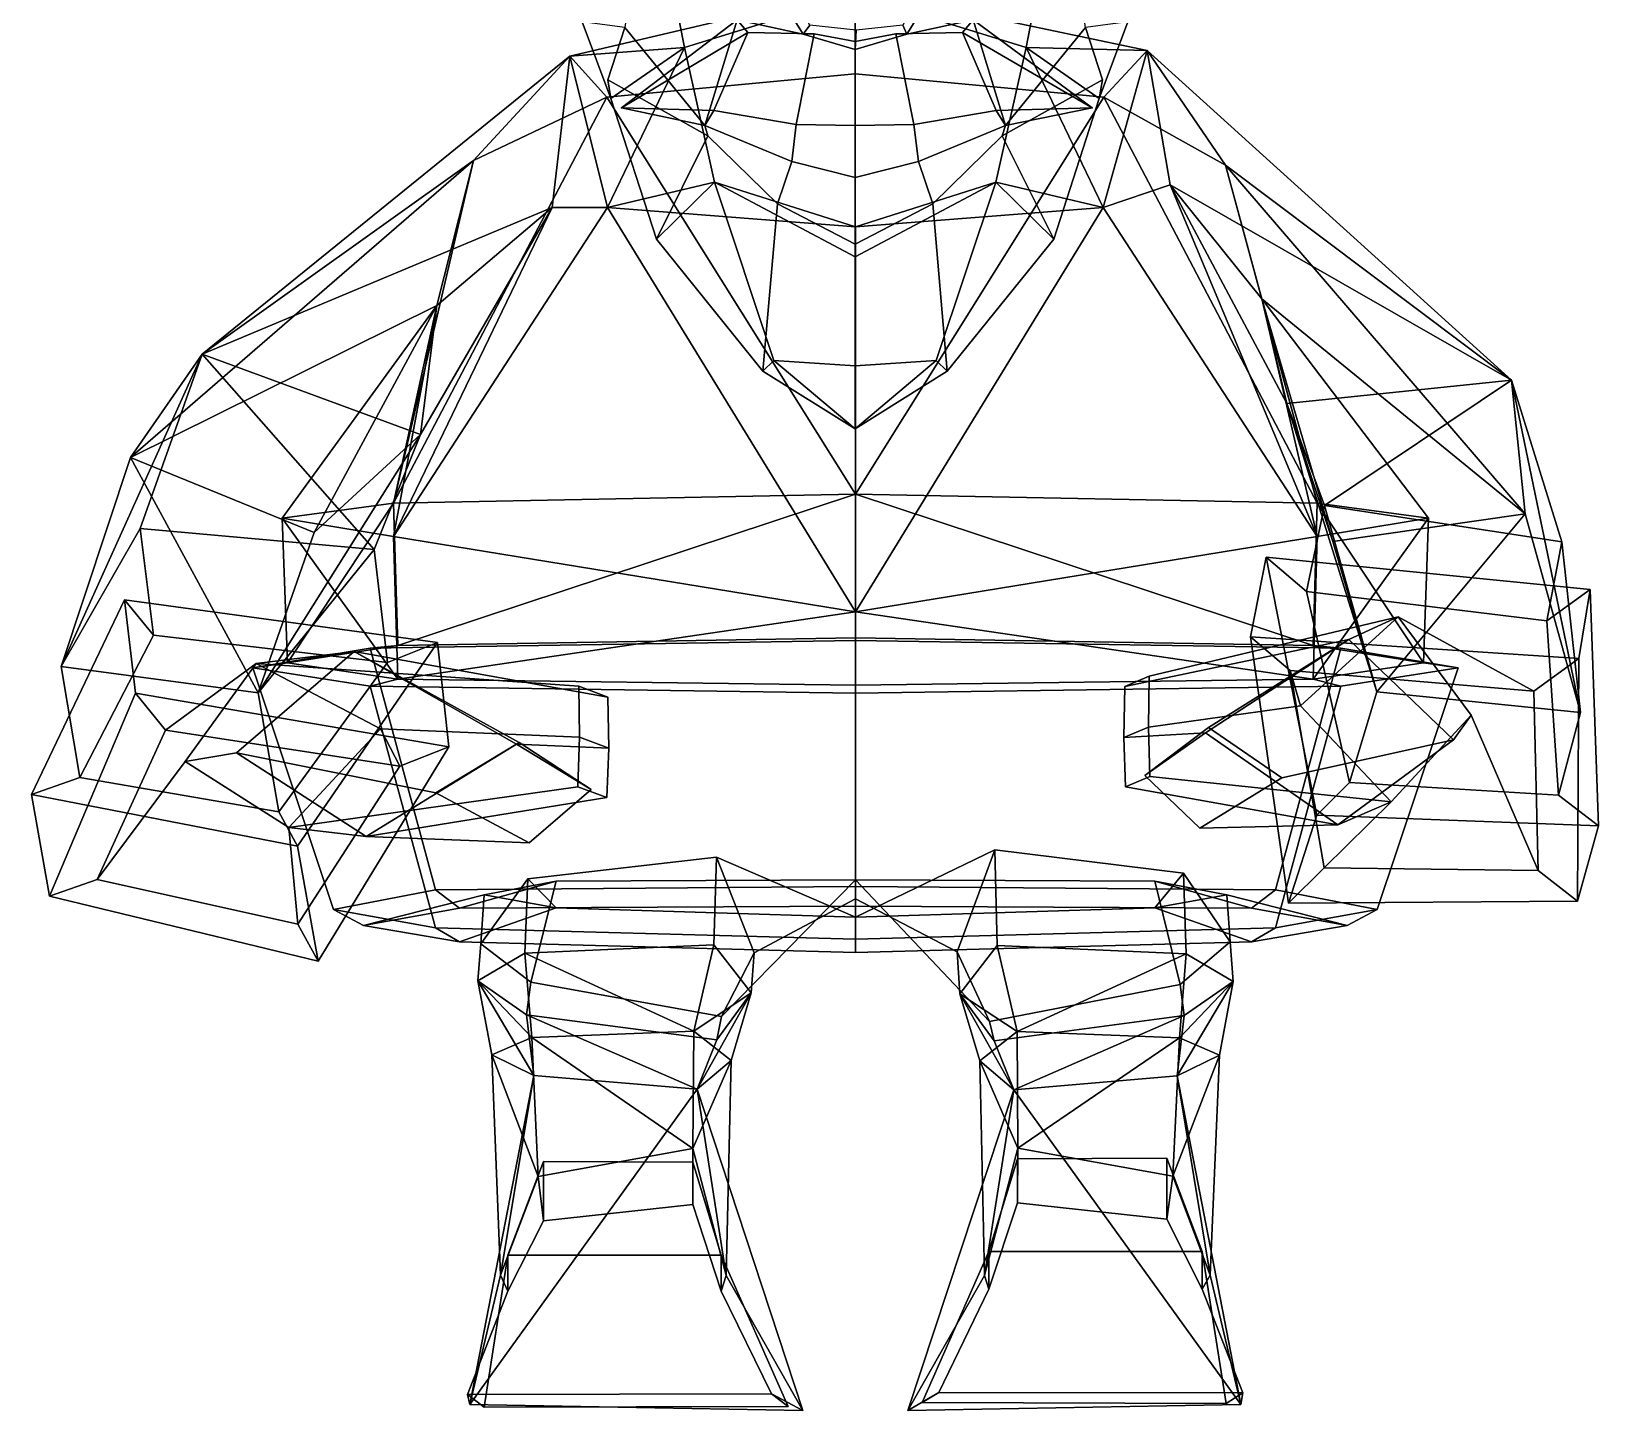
# Model space of a CAD drawing. Extents: x -183 to 163, y -155 to 305.
# Drawn here: x -183.3 to 163.1, y -154.6 to 150.2 of the extents above; entities that cross this region are included whole.
import ezdxf

# ---------------------------------------------------------------- set-up
doc = ezdxf.new("R2010")
doc.units = 0

msp = doc.modelspace()

# ---------------------------------------------------------------- linework, layer by layer
for p in [(-52.850117, 133.264008, 152.61673), (51.156452, 133.264008, 152.61673)]:
    msp.add_point(p)
for points in [[(-12.717014, 149.502594, 162.337692), (-24.209009, 167.967651, 164.478333), (-27.344149, 152.710602, 156.732162)], [(-11.267046, 151.493225, 175.478516), (-20.691374, 168.656342, 182.096802), (-24.209009, 167.967651, 164.478333), (-12.717014, 149.502594, 162.337692)], [(9.282703, 151.493225, 175.478516), (10.215907, 149.502594, 162.337692), (21.707903, 167.967651, 164.478333), (18.707029, 168.656342, 182.096802)], [(10.215907, 149.502594, 162.337692), (24.843042, 152.710602, 156.732162), (21.707903, 167.967651, 164.478333)], [(-55.22044, 135.32016, 106.202515), (-61.548981, 152.263977, 103.80677), (-42.44381, 164.210968, 72.959068), (-38.964668, 146.616913, 57.895573)], [(-38.964668, 146.616913, 57.895573), (-42.44381, 164.210968, 72.959068), (-1.250554, 163.674866, 62.234371), (-1.228616, 158.276245, 30.067825)], [(36.519398, 146.616913, 57.895576), (-1.228616, 158.276245, 30.067825), (-1.250554, 163.674866, 62.234371), (39.942699, 164.210968, 72.959068)], [(52.71933, 135.32019, 106.202515), (36.519398, 146.616913, 57.895576), (39.942699, 164.210968, 72.959068), (59.047878, 152.263977, 103.80677)], [(-1.204486, 159.514893, 14.784546), (-1.207897, 140.783752, -38.229687), (-56.103218, 135.579926, -26.806486), (-64.316963, 144.69281, 10.227881)], [(-1.204486, 159.514893, 14.784546), (-64.316963, 144.69281, 10.227881), (-38.964668, 146.616913, 57.895573), (-1.228616, 158.276245, 30.067825)], [(-52.166565, 150.993469, 135.967606), (-34.45216, 129.360718, 160.683731), (-27.344149, 152.710602, 156.732162), (-50.560822, 161.884735, 136.903107)], [(-1.228616, 158.276245, 30.067825), (36.519398, 146.616913, 57.895576), (63.277851, 145.9422, 9.961871), (-1.204486, 159.514893, 14.784546)], [(-1.204486, 159.514893, 14.784546), (63.277851, 145.9422, 9.961871), (53.713791, 135.579956, -26.806488), (-1.207897, 140.783752, -38.229687)], [(49.665459, 150.993469, 135.967606), (48.059715, 161.884735, 136.903107), (24.843042, 152.710602, 156.732162), (31.95105, 129.360718, 160.683731)], [(-24.977959, 149.871338, 170.514862), (-27.344149, 152.710602, 156.732162), (-52.850117, 133.264008, 152.61673)], [(-52.850117, 133.264008, 152.61673), (-27.344149, 152.710602, 156.732162), (-34.45216, 129.360718, 160.683731)], [(-24.977959, 149.871338, 170.514862), (-10.280588, 149.598511, 170.60466), (-12.717014, 149.502594, 162.337692), (-27.344149, 152.710602, 156.732162)], [(22.476852, 149.871338, 170.514862), (24.843042, 152.710602, 156.732162), (10.215907, 149.502594, 162.337692), (7.779481, 149.598511, 170.60466)], [(22.476852, 149.871338, 170.514862), (51.156452, 133.264008, 152.61673), (24.843042, 152.710602, 156.732162)], [(51.156452, 133.264008, 152.61673), (31.95105, 129.360718, 160.683731), (24.843042, 152.710602, 156.732162)], [(-55.22044, 135.32016, 106.202515), (-55.88979, 139.471039, 137.974686), (-52.166565, 150.993469, 135.967606), (-61.548981, 152.263977, 103.80677)], [(-52.166565, 150.993469, 135.967606), (-55.88979, 139.471039, 137.974686), (-33.768986, 127.073578, 151.391251), (-34.45216, 129.360718, 160.683731)], [(-32.455162, 132.66745, 171.159912), (-24.977959, 149.871338, 170.514862), (-52.850117, 133.264008, 152.61673)], [(-10.280588, 149.598511, 170.60466), (-24.977959, 149.871338, 170.514862), (-32.455162, 132.66745, 171.159912), (-14.241541, 129.604675, 179.559189)], [(-14.241541, 129.604675, 179.559189), (-1.250554, 129.332642, 180.218628), (-1.250554, 147.911865, 173.194901), (-10.280588, 149.598511, 170.60466)], [(-0.992172, 150.441742, 180.628235), (-11.267046, 151.493225, 175.478516), (-12.717014, 149.502594, 162.337692), (-1.250554, 146.126801, 167.94249)], [(-1.250554, 147.911865, 173.194901), (-1.250554, 146.126801, 167.94249), (-12.717014, 149.502594, 162.337692), (-10.280588, 149.598511, 170.60466)], [(-0.992172, 150.441742, 180.628235), (-1.250554, 146.126801, 167.94249), (10.215907, 149.502594, 162.337692), (9.282703, 151.493225, 175.478516)], [(11.740433, 129.604675, 179.559189), (7.779481, 149.598511, 170.60466), (-1.250554, 147.911865, 173.194901), (-1.250554, 129.332642, 180.218628)], [(-1.250554, 147.911865, 173.194901), (7.779481, 149.598511, 170.60466), (10.215907, 149.502594, 162.337692), (-1.250554, 146.126801, 167.94249)], [(7.779481, 149.598511, 170.60466), (11.740433, 129.604675, 179.559189), (29.954054, 132.66745, 171.159912), (22.476852, 149.871338, 170.514862)], [(29.954054, 132.66745, 171.159912), (51.156452, 133.264008, 152.61673), (22.476852, 149.871338, 170.514862)], [(49.665459, 150.993469, 135.967606), (31.95105, 129.360718, 160.683731), (31.267879, 127.073578, 151.391251), (53.388687, 139.471039, 137.974686)], [(52.71933, 135.32019, 106.202515), (59.047878, 152.263977, 103.80677), (49.665459, 150.993469, 135.967606), (53.388687, 139.471039, 137.974686)], [(-64.316963, 144.69281, 10.227881), (-55.965126, 111.243011, 68.033936), (-38.964668, 146.616913, 57.895573)], [(-55.965126, 111.243011, 68.033936), (-32.305893, 116.861694, 92.968315), (-38.964668, 146.616913, 57.895573)], [(-45.142368, 104.197769, 119.093987), (-55.22044, 135.32016, 106.202515), (-38.964668, 146.616913, 57.895573), (-32.305893, 116.861694, 92.968315)], [(42.641266, 104.197769, 119.093987), (29.881565, 116.861694, 92.968315), (36.519398, 146.616913, 57.895576), (52.71933, 135.32019, 106.202515)], [(53.584675, 111.243011, 68.033928), (36.519398, 146.616913, 57.895576), (29.881565, 116.861694, 92.968315)], [(63.277851, 145.9422, 9.961871), (36.519398, 146.616913, 57.895576), (53.584675, 111.243011, 68.033928)], [(68.362885, 116.27298, 49.763706), (63.277851, 145.9422, 9.961871), (53.584675, 111.243011, 68.033928)], [(80.604759, 120.600891, -26.186817), (53.713791, 135.579956, -26.806488), (63.277851, 145.9422, 9.961871)], [(68.362885, 116.27298, 49.763706), (143.823059, 73.094727, 37.313629), (63.277851, 145.9422, 9.961871)], [(80.604759, 120.600891, -26.186817), (63.277851, 145.9422, 9.961871), (143.823059, 73.094727, 37.313629)], [(-68.211647, 111.200012, 46.510944), (-64.316963, 144.69281, 10.227881), (-145.517639, 78.808228, 48.158058)], [(-85.589996, 121.640991, -25.423996), (-145.517639, 78.808228, 48.158058), (-64.316963, 144.69281, 10.227881)], [(-85.589996, 121.640991, -25.423996), (-64.316963, 144.69281, 10.227881), (-56.103218, 135.579926, -26.806486)], [(-68.211647, 111.200012, 46.510944), (-55.965126, 111.243011, 68.033936), (-64.316963, 144.69281, 10.227881)], [(-1.173771, 47.862473, -97.895477), (-56.103218, 135.579926, -26.806486), (-1.207897, 140.783752, -38.229687)], [(-33.768986, 127.073578, 151.391251), (-55.88979, 139.471039, 137.974686), (-55.22044, 135.32016, 106.202515), (-45.142368, 104.197769, 119.093987)], [(-1.173771, 47.862473, -97.895477), (-1.207897, 140.783752, -38.229687), (53.713791, 135.579956, -26.806488)], [(31.267879, 127.073578, 151.391251), (42.641266, 104.197769, 119.093987), (52.71933, 135.32019, 106.202515), (53.388687, 139.471039, 137.974686)], [(-103.231987, 45.882111, -63.574104), (-56.103218, 135.579926, -26.806486), (-1.173771, 47.862473, -97.895477)], [(-103.231987, 45.882111, -63.574104), (-85.589996, 121.640991, -25.423996), (-56.103218, 135.579926, -26.806486)], [(100.884438, 45.882111, -63.574104), (-1.173771, 47.862473, -97.895477), (53.713791, 135.579956, -26.806488)], [(100.884438, 45.882111, -63.574104), (53.713791, 135.579956, -26.806488), (80.604759, 120.600891, -26.186817)], [(-34.45216, 129.360718, 160.683731), (-32.455162, 132.66745, 171.159912), (-52.850117, 133.264008, 152.61673)], [(-14.241541, 129.604675, 179.559189), (-32.455162, 132.66745, 171.159912), (-34.45216, 129.360718, 160.683731), (-15.243168, 121.362946, 168.757919)], [(11.740433, 129.604675, 179.559189), (12.74206, 121.362976, 168.757919), (31.95105, 129.360718, 160.683731), (29.954054, 132.66745, 171.159912)], [(31.95105, 129.360718, 160.683731), (51.156452, 133.264008, 152.61673), (29.954054, 132.66745, 171.159912)], [(-18.425463, 112.050476, 169.862991), (-15.243168, 121.362946, 168.757919), (-34.45216, 129.360718, 160.683731), (-33.768986, 127.073578, 151.391251)], [(-1.250554, 129.332642, 180.218628), (-14.241541, 129.604675, 179.559189), (-15.243168, 121.362946, 168.757919), (-1.250554, 117.854309, 173.898651)], [(-1.250554, 129.332642, 180.218628), (-1.250554, 117.854309, 173.898651), (12.74206, 121.362976, 168.757919), (11.740433, 129.604675, 179.559189)], [(15.924353, 112.050476, 169.862991), (31.267879, 127.073578, 151.391251), (31.95105, 129.360718, 160.683731), (12.74206, 121.362976, 168.757919)], [(-21.610588, 75.097336, 148.032349), (-18.425463, 112.050476, 169.862991), (-33.768986, 127.073578, 151.391251), (-45.142368, 104.197769, 119.093987)], [(19.10948, 75.097336, 148.032349), (42.641266, 104.197769, 119.093987), (31.267879, 127.073578, 151.391251), (15.924353, 112.050476, 169.862991)], [(-85.589996, 121.640991, -25.423996), (-161.369675, 55.962051, 15.999896), (-145.517639, 78.808228, 48.158058)], [(-93.655663, 89.554596, 4.484976), (-161.369675, 55.962051, 15.999896), (-85.589996, 121.640991, -25.423996)], [(-103.231987, 45.882111, -63.574104), (-93.655663, 89.554596, 4.484976), (-85.589996, 121.640991, -25.423996)], [(-1.250553, 103.099945, 175.346054), (-1.250554, 117.854309, 173.898651), (-15.243168, 121.362946, 168.757919), (-18.425463, 112.050476, 169.862991)], [(-1.250553, 103.099945, 175.346054), (15.924353, 112.050476, 169.862991), (12.74206, 121.362976, 168.757919), (-1.250554, 117.854309, 173.898651)], [(100.884438, 45.882111, -63.574104), (80.604759, 120.600891, -26.186817), (88.60186, 91.038391, 6.713542)], [(80.604759, 120.600891, -26.186817), (143.823059, 73.094727, 37.313629), (146.855301, 43.521255, 6.459997)], [(88.60186, 91.038391, 6.713542), (80.604759, 120.600891, -26.186817), (146.855301, 43.521255, 6.459997)], [(-1.173774, 106.944061, 77.821152), (-32.305893, 116.861694, 92.968315), (-55.965126, 111.243011, 68.033936)], [(-21.610588, 75.097336, 148.032349), (-45.142368, 104.197769, 119.093987), (-32.305893, 116.861694, 92.968315), (-19.191643, 77.406219, 132.2789)], [(-19.191643, 77.406219, 132.2789), (-32.305893, 116.861694, 92.968315), (-1.250553, 100.345123, 108.548805), (-1.250553, 76.218155, 127.83873)], [(-1.250553, 100.345123, 108.548805), (-32.305893, 116.861694, 92.968315), (-1.173774, 106.944061, 77.821152)], [(16.690535, 77.406219, 132.2789), (-1.250553, 76.218155, 127.83873), (-1.250553, 100.345123, 108.548805), (29.881565, 116.861694, 92.968315)], [(-1.250553, 100.345123, 108.548805), (-1.173774, 106.944061, 77.821152), (29.881565, 116.861694, 92.968315)], [(-1.173774, 106.944061, 77.821152), (53.584675, 111.243011, 68.033928), (29.881565, 116.861694, 92.968315)], [(19.10948, 75.097336, 148.032349), (16.690535, 77.406219, 132.2789), (29.881565, 116.861694, 92.968315), (42.641266, 104.197769, 119.093987)], [(100.884438, 38.494904, 90.702202), (68.362885, 116.27298, 49.763706), (53.584675, 111.243011, 68.033928)], [(100.884438, 38.494904, 90.702202), (88.60186, 91.038391, 6.713542), (68.362885, 116.27298, 49.763706)], [(88.60186, 91.038391, 6.713542), (94.168579, 67.90155, 51.41309), (68.362885, 116.27298, 49.763706)], [(68.362885, 116.27298, 49.763706), (94.168579, 67.90155, 51.41309), (143.823059, 73.094727, 37.313629)], [(-68.211647, 111.200012, 46.510944), (-145.517639, 78.808228, 48.158058), (-97.29985, 61.058426, 49.262955)], [(-1.173773, 21.87352, 119.076027), (-55.965126, 111.243011, 68.033936), (-103.231987, 38.494904, 90.702202)], [(-103.231987, 38.494904, 90.702202), (-55.965126, 111.243011, 68.033936), (-68.211647, 111.200012, 46.510944)], [(-103.231987, 38.494904, 90.702202), (-68.211647, 111.200012, 46.510944), (-93.655663, 89.554596, 4.484976)], [(-93.655663, 89.554596, 4.484976), (-68.211647, 111.200012, 46.510944), (-97.29985, 61.058426, 49.262955)], [(-1.173773, 21.87352, 119.076027), (-1.173774, 106.944061, 77.821152), (-55.965126, 111.243011, 68.033936)], [(-1.250553, 62.315063, 149.982468), (-1.250553, 103.099945, 175.346054), (-18.425463, 112.050476, 169.862991), (-21.610588, 75.097336, 148.032349)], [(-1.250553, 62.315063, 149.982468), (19.10948, 75.097336, 148.032349), (15.924353, 112.050476, 169.862991), (-1.250553, 103.099945, 175.346054)], [(-1.173773, 21.87352, 119.076027), (53.584675, 111.243011, 68.033928), (-1.173774, 106.944061, 77.821152)], [(-1.173773, 21.87352, 119.076027), (100.884438, 38.494904, 90.702202), (53.584675, 111.243011, 68.033928)], [(100.884438, 38.494904, 90.702202), (125.486366, 42.601044, 4.948669), (88.60186, 91.038391, 6.713542)], [(125.486366, 42.601044, 4.948669), (100.884438, 45.882111, -63.574104), (88.60186, 91.038391, 6.713542)], [(104.355438, 37.410461, 16.856329), (94.168579, 67.90155, 51.41309), (88.60186, 91.038391, 6.713542)], [(104.355438, 37.410461, 16.856329), (88.60186, 91.038391, 6.713542), (146.855301, 43.521255, 6.459997)], [(-120.818855, 39.436096, 15.157098), (-161.369675, 55.962051, 15.999896), (-93.655663, 89.554596, 4.484976)], [(-103.231987, 38.494904, 90.702202), (-93.655663, 89.554596, 4.484976), (-127.833923, 42.601044, 4.948671)], [(-127.833923, 42.601044, 4.948671), (-93.655663, 89.554596, 4.484976), (-103.231987, 45.882111, -63.574104)], [(-120.818855, 39.436096, 15.157098), (-93.655663, 89.554596, 4.484976), (-97.29985, 61.058426, 49.262955)], [(-176.710495, 9.827927, 55.470009), (-159.217133, 40.276611, 81.825661), (-145.517639, 78.808228, 48.158058)], [(-176.710495, 9.827927, 55.470009), (-145.517639, 78.808228, 48.158058), (-161.369675, 55.962051, 15.999896)], [(-107.52018, 35.689087, 70.43782), (-145.517639, 78.808228, 48.158058), (-159.217133, 40.276611, 81.825661)], [(-107.52018, 35.689087, 70.43782), (-97.29985, 61.058426, 49.262955), (-145.517639, 78.808228, 48.158058)], [(-1.250553, 62.315063, 149.982468), (-21.610588, 75.097336, 148.032349), (-19.191643, 77.406219, 132.2789)], [(-1.250553, 62.315063, 149.982468), (-19.191643, 77.406219, 132.2789), (-1.250553, 76.218155, 127.83873)], [(-1.250553, 62.315063, 149.982468), (-1.250553, 76.218155, 127.83873), (16.690535, 77.406219, 132.2789)], [(-1.250553, 62.315063, 149.982468), (16.690535, 77.406219, 132.2789), (19.10948, 75.097336, 148.032349)], [(102.451637, 45.384674, 72.177979), (143.823059, 73.094727, 37.313629), (94.168579, 67.90155, 51.41309)], [(102.451637, 45.384674, 72.177979), (154.904816, 37.319366, 74.808144), (143.823059, 73.094727, 37.313629)], [(159.073425, -0.379395, 52.690594), (146.855301, 43.521255, 6.459997), (143.823059, 73.094727, 37.313629)], [(159.073425, -0.379395, 52.690594), (143.823059, 73.094727, 37.313629), (154.904816, 37.319366, 74.808144)], [(114.013451, 4.23558, 49.037258), (94.168579, 67.90155, 51.41309), (104.355438, 37.410461, 16.856329)], [(114.013451, 4.23558, 49.037258), (102.451637, 45.384674, 72.177979), (94.168579, 67.90155, 51.41309)], [(-133.135788, 3.963318, 43.985363), (-120.818855, 39.436096, 15.157098), (-97.29985, 61.058426, 49.262955)], [(-133.135788, 3.963318, 43.985363), (-97.29985, 61.058426, 49.262955), (-107.52018, 35.689087, 70.43782)], [(-133.135788, 3.963318, 43.985363), (-176.710495, 9.827927, 55.470009), (-161.369675, 55.962051, 15.999896)], [(-133.135788, 3.963318, 43.985363), (-161.369675, 55.962051, 15.999896), (-120.818855, 39.436096, 15.157098)], [(-126.71138, 10.639236, 0.507364), (-127.833923, 42.601044, 4.948671), (-103.231987, 45.882111, -63.574104)], [(-126.71138, 10.639236, 0.507364), (-103.231987, 45.882111, -63.574104), (-102.321541, 14.441208, -78.894073)], [(-102.321541, 14.441208, -78.894073), (-103.231987, 45.882111, -63.574104), (-1.173771, 47.862473, -97.895477)], [(-102.321541, 14.441208, -78.894073), (-1.173771, 47.862473, -97.895477), (-1.188086, 16.154266, -109.035614)], [(99.973991, 14.441208, -78.894073), (-1.188086, 16.154266, -109.035614), (-1.173771, 47.862473, -97.895477)], [(99.973991, 14.441208, -78.894073), (-1.173771, 47.862473, -97.895477), (100.884438, 45.882111, -63.574104)], [(102.451637, 45.384674, 72.177979), (114.013451, 4.23558, 49.037258), (108.021019, -15.815414, 78.575981), (98.522278, 26.376068, 102.639275)], [(154.904816, 37.319366, 74.808144), (102.451637, 45.384674, 72.177979), (98.522278, 26.376068, 102.639275), (151.640396, 19.913193, 106.329803)], [(124.363838, 10.639236, 0.507362), (99.973991, 14.441208, -78.894073), (100.884438, 45.882111, -63.574104)], [(124.363838, 10.639236, 0.507362), (100.884438, 45.882111, -63.574104), (125.486366, 42.601044, 4.948669)], [(-102.321548, 7.037354, 75.729767), (-127.833923, 42.601044, 4.948671), (-126.71138, 10.639236, 0.507364)], [(-102.321548, 7.037354, 75.729767), (-103.231987, 38.494904, 90.702202), (-127.833923, 42.601044, 4.948671)], [(99.973991, 7.037354, 75.729759), (125.486366, 42.601044, 4.948669), (100.884438, 38.494904, 90.702202)], [(99.973991, 7.037354, 75.729759), (124.363838, 10.639236, 0.507362), (125.486366, 42.601044, 4.948669)], [(114.013451, 4.23558, 49.037258), (104.355438, 37.410461, 16.856329), (146.855301, 43.521255, 6.459997)], [(114.013451, 4.23558, 49.037258), (146.855301, 43.521255, 6.459997), (159.073425, -0.379395, 52.690594)], [(-172.558121, -14.721344, 81.634506), (-156.296555, 16.757324, 109.1306), (-159.217133, 40.276611, 81.825661), (-176.710495, 9.827927, 55.470009)], [(-159.217133, 40.276611, 81.825661), (-156.296555, 16.757324, 109.1306), (-104.559952, 10.694229, 96.344421), (-107.52018, 35.689087, 70.43782)], [(-102.321548, 7.037354, 75.729767), (-1.173773, 21.87352, 119.076027), (-103.231987, 38.494904, 90.702202)], [(99.973991, 7.037354, 75.729759), (100.884438, 38.494904, 90.702202), (-1.173773, 21.87352, 119.076027)], [(-107.52018, 35.689087, 70.43782), (-104.559952, 10.694229, 96.344421), (-128.633301, -22.342484, 68.443901), (-133.135788, 3.963318, 43.985363)], [(154.168472, -18.599472, 83.487656), (159.073425, -0.379395, 52.690594), (154.904816, 37.319366, 74.808144), (151.640396, 19.913193, 106.329803)], [(100.77166, -23.034607, 73.191475), (94.535423, -42.487572, 100.583931), (86.143326, 16.370377, 133.790283), (89.61821, 33.954788, 105.933952)], [(89.61821, 33.954788, 105.933952), (86.143326, 16.370377, 133.790283), (158.668213, 11.595276, 140.33667), (161.19751, 26.793884, 111.839844)], [(100.77166, -23.034607, 73.191475), (89.61821, 33.954788, 105.933952), (98.522278, 26.376068, 102.639275), (108.021019, -15.815414, 78.575981)], [(89.61821, 33.954788, 105.933952), (161.19751, 26.793884, 111.839844), (151.640396, 19.913193, 106.329803), (98.522278, 26.376068, 102.639275)], [(-179.316727, -40.950325, 103.55764), (-160.31366, 3.886932, 142.195099), (-162.69989, 24.536316, 117.348114), (-183.299011, -18.469833, 79.562141)], [(-183.299011, -18.469833, 79.562141), (-162.69989, 24.536316, 117.348114), (-156.296555, 16.757324, 109.1306), (-172.558121, -14.721344, 81.634506)], [(-93.541412, 15.078735, 98.979233), (-162.69989, 24.536316, 117.348114), (-160.31366, 3.886932, 142.195099), (-91.002068, -7.941086, 122.66259)], [(-93.541412, 15.078735, 98.979233), (-104.559952, 10.694229, 96.344421), (-156.296555, 16.757324, 109.1306), (-162.69989, 24.536316, 117.348114)], [(163.071182, -25.412941, 80.653816), (154.168472, -18.599472, 83.487656), (151.640396, 19.913193, 106.329803), (161.19751, 26.793884, 111.839844)], [(158.415482, -42.042969, 108.91655), (163.071182, -25.412941, 80.653816), (161.19751, 26.793884, 111.839844), (158.668213, 11.595276, 140.33667)], [(-102.321548, 7.037354, 75.729767), (-1.173772, 5.647049, 105.889648), (-1.173773, 21.87352, 119.076027)], [(99.973991, 7.037354, 75.729759), (-1.173773, 21.87352, 119.076027), (-1.173772, 5.647049, 105.889648)], [(58.325935, 5.385468, 123.758987), (107.858719, 15.747711, 137.134933), (118.732574, 20.806503, 110.400742), (63.703346, 7.640045, 113.983147)], [(63.59602, -3.626907, 112.505554), (63.703346, 7.640045, 113.983147), (118.732574, 20.806503, 110.400742), (97.204834, 1.14299, 95.933052)], [(97.204834, 1.14299, 95.933052), (118.732574, 20.806503, 110.400742), (148.718735, 4.334579, 134.541672), (94.91925, 8.946289, 130.57045)], [(130.96579, -6.397552, 146.872971), (134.879791, -0.944901, 116.324867), (118.732574, 20.806503, 110.400742), (107.858719, 15.747711, 137.134933)], [(134.879791, -0.944901, 116.324867), (149.670883, -35.306244, 111.726707), (148.718735, 4.334579, 134.541672), (118.732574, 20.806503, 110.400742)], [(-108.422394, 13.839096, -90.753288), (-134.337448, 9.477814, 0.328507), (-126.71138, 10.639236, 0.507364), (-102.321541, 14.441208, -78.894073)], [(-124.498558, -29.906052, 60.739407), (-128.633301, -22.342484, 68.443901), (-104.559952, 10.694229, 96.344421), (-93.541412, 15.078735, 98.979233)], [(-124.498558, -29.906052, 60.739407), (-93.541412, 15.078735, 98.979233), (-91.002068, -7.941086, 122.66259), (-119.912476, -55.28157, 83.160515)], [(-108.422394, 13.839096, -90.753288), (-102.321541, 14.441208, -78.894073), (-1.188086, 16.154266, -109.035614), (-1.173989, 15.519669, -124.818016)], [(-93.969841, -39.547318, -98.974792), (-108.422394, 13.839096, -90.753288), (-1.173989, 15.519669, -124.818016), (-1.173769, -38.825623, -133.186264)], [(106.074837, 13.839096, -90.753296), (-1.173989, 15.519669, -124.818016), (-1.188086, 16.154266, -109.035614), (99.973991, 14.441208, -78.894073)], [(91.622307, -39.547318, -98.974792), (-1.173769, -38.825623, -133.186264), (-1.173989, 15.519669, -124.818016), (106.074837, 13.839096, -90.753296)], [(58.114849, -5.879395, 122.2435), (76.209892, -4.872116, 131.974457), (107.858719, 15.747711, 137.134933), (58.325935, 5.385468, 123.758987)], [(62.770611, -14.249969, 177.273758), (76.861725, -3.697876, 186.015137), (107.858719, 15.747711, 137.134933), (76.209892, -4.872116, 131.974457)], [(93.040489, -14.7957, 182.603714), (130.96579, -6.397552, 146.872971), (107.858719, 15.747711, 137.134933), (76.861725, -3.697876, 186.015137)], [(94.535423, -42.487572, 100.583931), (102.377342, -34.699554, 106.395744), (94.91925, 8.946289, 130.57045), (86.143326, 16.370377, 133.790283)], [(86.143326, 16.370377, 133.790283), (94.91925, 8.946289, 130.57045), (148.718735, 4.334579, 134.541672), (158.668213, 11.595276, 140.33667)], [(106.074837, 13.839096, -90.753296), (99.973991, 14.441208, -78.894073), (124.363838, 10.639236, 0.507362), (131.989883, 9.477829, 0.328505)], [(-149.306625, -11.172638, 115.648994), (-133.615158, 10.483047, 116.494423), (-153.682663, -4.292511, 133.568497), (-168.750626, -37.231606, 105.625748)], [(-106.117096, -3.939972, 102.788101), (-101.845573, -12.224609, 120.09919), (-153.682663, -4.292511, 133.568497), (-133.615158, 10.483047, 116.494423)], [(-137.995148, -9.267548, 158.5867), (-111.992165, 13.104233, 146.636307), (-133.615158, 10.483047, 116.494423), (-149.306625, -11.172638, 115.648994)], [(-93.926048, -18.082001, 198.383453), (-75.455765, -6.975113, 201.706284), (-111.992165, 13.104233, 146.636307), (-137.995148, -9.267548, 158.5867)], [(-116.504662, -43.908585, -7.892992), (-134.337448, 9.477814, 0.328507), (-108.422394, 13.839096, -90.753288), (-93.969841, -39.547318, -98.974792)], [(-134.337448, 9.477814, 0.328507), (-108.422394, 5.472733, 83.971642), (-102.321548, 7.037354, 75.729767), (-126.71138, 10.639236, 0.507364)], [(-55.920059, 3.039703, 130.352829), (-62.287651, 5.420761, 119.341621), (-133.615158, 10.483047, 116.494423), (-111.992165, 13.104233, 146.636307)], [(-62.173508, -5.841385, 117.81707), (-106.117096, -3.939972, 102.788101), (-133.615158, 10.483047, 116.494423), (-62.287651, 5.420761, 119.341621)], [(-59.607052, -17.384308, 191.56929), (-76.046005, -7.392838, 140.276993), (-111.992165, 13.104233, 146.636307), (-75.455765, -6.975113, 201.706284)], [(-55.688766, -8.219559, 128.782593), (-55.920059, 3.039703, 130.352829), (-111.992165, 13.104233, 146.636307), (-76.046005, -7.392838, 140.276993)], [(114.15712, -43.908585, -7.892994), (91.622307, -39.547318, -98.974792), (106.074837, 13.839096, -90.753296), (131.989883, 9.477829, 0.328505)], [(131.989883, 9.477829, 0.328505), (124.363838, 10.639236, 0.507362), (99.973991, 7.037354, 75.729759), (106.074837, 5.472733, 83.971634)], [(158.415482, -42.042969, 108.91655), (158.668213, 11.595276, 140.33667), (148.718735, 4.334579, 134.541672), (149.670883, -35.306244, 111.726707)], [(-133.135788, 3.963318, 43.985363), (-128.633301, -22.342484, 68.443901), (-172.558121, -14.721344, 81.634506), (-176.710495, 9.827927, 55.470009)], [(-108.422394, 5.472733, 83.971642), (-134.337448, 9.477814, 0.328507), (-116.504662, -43.908585, -7.892992), (-93.969849, -47.913666, 75.750137)], [(-1.173772, 3.884537, 118.04966), (-1.173772, 5.647049, 105.889648), (-102.321548, 7.037354, 75.729767), (-108.422394, 5.472733, 83.971642)], [(-1.173772, 3.884537, 118.04966), (106.074837, 5.472733, 83.971634), (99.973991, 7.037354, 75.729759), (-1.173772, 5.647049, 105.889648)], [(58.114849, -5.879395, 122.2435), (58.325935, 5.385468, 123.758987), (63.703346, 7.640045, 113.983147), (63.59602, -3.626907, 112.505554)], [(106.074837, 5.472733, 83.971634), (91.622299, -47.913666, 75.750137), (114.15712, -43.908585, -7.892994), (131.989883, 9.477829, 0.328505)], [(117.252411, -20.131287, 104.195862), (97.204834, 1.14299, 95.933052), (94.91925, 8.946289, 130.57045), (102.377342, -34.699554, 106.395744)], [(-179.316727, -40.950325, 103.55764), (-168.750626, -37.231606, 105.625748), (-153.682663, -4.292511, 133.568497), (-160.31366, 3.886932, 142.195099)], [(-91.002068, -7.941086, 122.66259), (-160.31366, 3.886932, 142.195099), (-153.682663, -4.292511, 133.568497), (-101.845573, -12.224609, 120.09919)], [(-1.173771, -50.454857, 109.681396), (-1.173772, 3.884537, 118.04966), (-108.422394, 5.472733, 83.971642), (-93.969849, -47.913666, 75.750137)], [(-55.688766, -8.219559, 128.782593), (-62.173508, -5.841385, 117.81707), (-62.287651, 5.420761, 119.341621), (-55.920059, 3.039703, 130.352829)], [(-1.173771, -50.454857, 109.681396), (91.622299, -47.913666, 75.750137), (106.074837, 5.472733, 83.971634), (-1.173772, 3.884537, 118.04966)], [(114.013451, 4.23558, 49.037258), (159.073425, -0.379395, 52.690594), (154.168472, -18.599472, 83.487656), (108.021019, -15.815414, 78.575981)], [(63.879589, -14.538727, 111.339203), (63.59602, -3.626907, 112.505554), (97.204834, 1.14299, 95.933052), (117.252411, -20.131287, 104.195862)], [(117.252411, -20.131287, 104.195862), (102.377342, -34.699554, 106.395744), (149.670883, -35.306244, 111.726707), (134.879791, -0.944901, 116.324867)], [(105.4636, -25.156723, 130.534744), (117.252411, -20.131287, 104.195862), (134.879791, -0.944901, 116.324867), (130.96579, -6.397552, 146.872971)], [(-126.392151, -25.762337, 103.619095), (-124.392868, -47.117432, 91.479118), (-101.845573, -12.224609, 120.09919), (-106.117096, -3.939972, 102.788101)], [(-62.497459, -16.753235, 116.651016), (-126.392151, -25.762337, 103.619095), (-106.117096, -3.939972, 102.788101), (-62.173508, -5.841385, 117.81707)], [(-56.100433, -19.141006, 127.6903), (-62.497459, -16.753235, 116.651016), (-62.173508, -5.841385, 117.81707), (-55.688766, -8.219559, 128.782593)], [(58.476879, -16.799713, 121.140213), (58.114849, -5.879395, 122.2435), (63.59602, -3.626907, 112.505554), (63.879589, -14.538727, 111.339203)], [(58.476879, -16.799713, 121.140213), (105.4636, -25.156723, 130.534744), (76.209892, -4.872116, 131.974457), (58.114849, -5.879395, 122.2435)], [(74.966194, -25.893829, 182.937195), (93.040489, -14.7957, 182.603714), (76.861725, -3.697876, 186.015137), (62.770611, -14.249969, 177.273758)], [(74.966194, -25.893829, 182.937195), (62.770611, -14.249969, 177.273758), (76.209892, -4.872116, 131.974457), (105.4636, -25.156723, 130.534744)], [(74.966194, -25.893829, 182.937195), (105.4636, -25.156723, 130.534744), (130.96579, -6.397552, 146.872971), (93.040489, -14.7957, 182.603714)], [(-109.325722, -27.760376, 139.647156), (-137.995148, -9.267548, 158.5867), (-149.306625, -11.172638, 115.648994), (-126.392151, -25.762337, 103.619095)], [(-73.318253, -29.154991, 198.471375), (-93.926048, -18.082001, 198.383453), (-137.995148, -9.267548, 158.5867), (-109.325722, -27.760376, 139.647156)], [(-119.912476, -55.28157, 83.160515), (-91.002068, -7.941086, 122.66259), (-101.845573, -12.224609, 120.09919), (-124.392868, -47.117432, 91.479118)], [(-73.318253, -29.154991, 198.471375), (-109.325722, -27.760376, 139.647156), (-76.046005, -7.392838, 140.276993), (-59.607052, -17.384308, 191.56929)], [(-56.100433, -19.141006, 127.6903), (-55.688766, -8.219559, 128.782593), (-76.046005, -7.392838, 140.276993), (-109.325722, -27.760376, 139.647156)], [(-73.318253, -29.154991, 198.471375), (-59.607052, -17.384308, 191.56929), (-75.455765, -6.975113, 201.706284), (-93.926048, -18.082001, 198.383453)], [(-126.392151, -25.762337, 103.619095), (-149.306625, -11.172638, 115.648994), (-168.750626, -37.231606, 105.625748), (-124.392868, -47.117432, 91.479118)], [(-124.498558, -29.906052, 60.739407), (-183.299011, -18.469833, 79.562141), (-172.558121, -14.721344, 81.634506), (-128.633301, -22.342484, 68.443901)], [(-56.100433, -19.141006, 127.6903), (-109.325722, -27.760376, 139.647156), (-126.392151, -25.762337, 103.619095), (-62.497459, -16.753235, 116.651016)], [(58.476879, -16.799713, 121.140213), (63.879589, -14.538727, 111.339203), (117.252411, -20.131287, 104.195862), (105.4636, -25.156723, 130.534744)], [(100.77166, -23.034607, 73.191475), (108.021019, -15.815414, 78.575981), (154.168472, -18.599472, 83.487656), (163.071182, -25.412941, 80.653816)], [(-124.498558, -29.906052, 60.739407), (-119.912476, -55.28157, 83.160515), (-179.316727, -40.950325, 103.55764), (-183.299011, -18.469833, 79.562141)], [(100.77166, -23.034607, 73.191475), (163.071182, -25.412941, 80.653816), (158.415482, -42.042969, 108.91655), (94.535423, -42.487572, 100.583931)], [(-1.17377, -45.570168, 76.686188), (29.606339, -30.712631, 53.849983), (71.317459, -35.848824, 31.184572), (64.996544, -43.517776, 52.361)], [(21.283901, -53.214722, -6.402685), (29.606339, -30.712631, 53.849983), (-1.17377, -45.570168, 76.686188), (-1.17377, -41.51976, -7.903441)], [(30.11511, -51.856369, 21.695215), (29.606339, -30.712631, 53.849983), (21.283901, -53.214722, -6.402685), (21.921371, -62.50573, -4.248429)], [(30.11511, -51.856369, 21.695215), (71.910492, -53.662216, 11.300113), (71.317459, -35.848824, 31.184572), (29.606339, -30.712631, 53.849983)], [(-32.444355, -51.697906, 21.597328), (-31.875801, -32.36705, 53.683807), (-73.604599, -37.124359, 31.054134), (-74.241547, -53.518158, 11.210945)], [(-1.17377, -45.570168, 76.686188), (-67.344086, -43.517776, 52.361), (-73.604599, -37.124359, 31.054134), (-31.875801, -32.36705, 53.683807)], [(-32.444355, -51.697906, 21.597328), (-24.252882, -62.337753, -4.349779), (-23.583014, -53.505814, -6.723894), (-31.875801, -32.36705, 53.683807)], [(-1.17377, -41.51976, -7.903441), (-1.17377, -45.570168, 76.686188), (-31.875801, -32.36705, 53.683807), (-23.583014, -53.505814, -6.723894)], [(-119.912476, -55.28157, 83.160515), (-124.392868, -47.117432, 91.479118), (-168.750626, -37.231606, 105.625748), (-179.316727, -40.950325, 103.55764)], [(-109.873322, -47.431572, -8.435533), (-88.664764, -43.629593, -87.836967), (-67.344086, -37.667389, -69.819954), (-83.222473, -40.656616, -7.39219)], [(-88.664764, -43.629593, -87.836967), (-1.173769, -43.126564, -118.133484), (-1.173769, -37.307037, -95.882874), (-67.344086, -37.667389, -69.819954)], [(-74.241547, -53.518158, 11.210945), (-73.604599, -37.124359, 31.054134), (-83.971878, -51.497406, -7.846774), (-84.623085, -59.659874, -5.846952)], [(-67.344086, -43.517776, 52.361), (-83.222473, -40.656616, -7.39219), (-83.971878, -51.497406, -7.846774), (-73.604599, -37.124359, 31.054134)], [(-83.222473, -40.656616, -7.39219), (-67.344086, -37.667389, -69.819954), (-72.896446, -59.972649, -50.103809), (-83.971878, -51.497406, -7.846774)], [(-67.344086, -37.667389, -69.819954), (-1.173769, -37.307037, -95.882874), (-30.786333, -67.518272, -71.174568), (-72.896446, -59.972649, -50.103809)], [(-1.173769, -37.307037, -95.882874), (-1.17377, -41.51976, -7.903441), (-23.583014, -53.505814, -6.723894), (-30.786333, -67.518272, -71.174568)], [(21.283901, -53.214722, -6.402685), (-1.17377, -41.51976, -7.903441), (-1.173769, -37.307037, -95.882874), (28.434952, -68.636276, -70.873024)], [(64.996544, -37.667389, -69.819954), (70.556061, -60.499191, -49.885384), (28.434952, -68.636276, -70.873024), (-1.173769, -37.307037, -95.882874)], [(86.317215, -43.629593, -87.836967), (64.996544, -37.667389, -69.819954), (-1.173769, -37.307037, -95.882874), (-1.173769, -43.126564, -118.133484)], [(64.996544, -43.517776, 52.361), (71.317459, -35.848824, 31.184572), (81.667946, -51.053192, -7.611175), (80.874924, -40.656616, -7.392191)], [(80.874924, -40.656616, -7.392191), (81.667946, -51.053192, -7.611175), (70.556061, -60.499191, -49.885384), (64.996544, -37.667389, -69.819954)], [(107.52578, -47.431572, -8.435534), (80.874924, -40.656616, -7.392191), (64.996544, -37.667389, -69.819954), (86.317215, -43.629593, -87.836967)], [(71.910492, -53.662216, 11.300113), (82.290215, -59.803818, -5.759043), (81.667946, -51.053192, -7.611175), (71.317459, -35.848824, 31.184572)], [(94.535423, -42.487572, 100.583931), (158.415482, -42.042969, 108.91655), (149.670883, -35.306244, 111.726707), (102.377342, -34.699554, 106.395744)], [(-116.504662, -43.908585, -7.892992), (-93.969841, -39.547318, -98.974792), (-88.664764, -43.629593, -87.836967), (-109.873322, -47.431572, -8.435533)], [(-88.664764, -51.033447, 66.786865), (-109.873322, -47.431572, -8.435533), (-83.222473, -40.656616, -7.39219), (-67.344086, -43.517776, 52.361)], [(-93.969841, -39.547318, -98.974792), (-1.173769, -38.825623, -133.186264), (-1.173769, -43.126564, -118.133484), (-88.664764, -43.629593, -87.836967)], [(91.622307, -39.547318, -98.974792), (86.317215, -43.629593, -87.836967), (-1.173769, -43.126564, -118.133484), (-1.173769, -38.825623, -133.186264)], [(86.317215, -51.033447, 66.786865), (64.996544, -43.517776, 52.361), (80.874924, -40.656616, -7.392191), (107.52578, -47.431572, -8.435534)], [(114.15712, -43.908585, -7.892994), (107.52578, -47.431572, -8.435534), (86.317215, -43.629593, -87.836967), (91.622307, -39.547318, -98.974792)], [(-93.969849, -47.913666, 75.750137), (-116.504662, -43.908585, -7.892992), (-109.873322, -47.431572, -8.435533), (-88.664764, -51.033447, 66.786865)], [(-1.17377, -53.417923, 96.793648), (-88.664764, -51.033447, 66.786865), (-67.344086, -43.517776, 52.361), (-1.17377, -45.570168, 76.686188)], [(-1.17377, -53.417923, 96.793648), (-1.17377, -45.570168, 76.686188), (64.996544, -43.517776, 52.361), (86.317215, -51.033447, 66.786865)], [(91.622299, -47.913666, 75.750137), (86.317215, -51.033447, 66.786865), (107.52578, -47.431572, -8.435534), (114.15712, -43.908585, -7.892994)], [(-1.173771, -50.454857, 109.681396), (-93.969849, -47.913666, 75.750137), (-88.664764, -51.033447, 66.786865), (-1.17377, -53.417923, 96.793648)], [(-1.173771, -50.454857, 109.681396), (-1.17377, -53.417923, 96.793648), (86.317215, -51.033447, 66.786865), (91.622299, -47.913666, 75.750137)], [(-84.623085, -59.659874, -5.846952), (-83.971878, -51.497406, -7.846774), (-72.896446, -59.972649, -50.103809), (-73.835541, -67.183487, -23.506866)], [(-36.910118, -70.745552, 40.257473), (-32.444355, -51.697906, 21.597328), (-74.241547, -53.518158, 11.210945)], [(-36.910118, -70.745552, 40.257473), (-24.252882, -62.337753, -4.349779), (-32.444355, -51.697906, 21.597328)], [(34.590363, -70.819962, 40.349049), (30.11511, -51.856369, 21.695215), (21.921371, -62.50573, -4.248429)], [(34.590363, -70.819962, 40.349049), (71.910492, -53.662216, 11.300113), (30.11511, -51.856369, 21.695215)], [(82.290215, -59.803818, -5.759043), (71.501236, -67.336021, -23.415434), (70.556061, -60.499191, -49.885384), (81.667946, -51.053192, -7.611175)], [(-72.725159, -72.18087, 30.757154), (-74.241547, -53.518158, 11.210945), (-84.623085, -59.659874, -5.846952)], [(-36.910118, -70.745552, 40.257473), (-74.241547, -53.518158, 11.210945), (-72.725159, -72.18087, 30.757154)], [(-24.252882, -62.337753, -4.349779), (-31.819729, -72.721481, -31.814686), (-30.786333, -67.518272, -71.174568), (-23.583014, -53.505814, -6.723894)], [(21.921371, -62.50573, -4.248429), (21.283901, -53.214722, -6.402685), (28.434952, -68.636276, -70.873024), (29.485491, -72.892975, -31.713314)], [(34.590363, -70.819962, 40.349049), (70.403656, -72.242912, 30.841213), (71.910492, -53.662216, 11.300113)], [(70.403656, -72.242912, 30.841213), (82.290215, -59.803818, -5.759043), (71.910492, -53.662216, 11.300113)], [(-72.725159, -72.18087, 30.757154), (-84.623085, -59.659874, -5.846952), (-81.568291, -76.024597, 14.906487)], [(-81.568291, -76.024597, 14.906487), (-84.623085, -59.659874, -5.846952), (-72.250877, -80.553413, -1.595266)], [(-72.250877, -80.553413, -1.595266), (-84.623085, -59.659874, -5.846952), (-73.835541, -67.183487, -23.506866)], [(-73.835541, -67.183487, -23.506866), (-72.896446, -59.972649, -50.103809), (-30.786333, -67.518272, -71.174568), (-31.819729, -72.721481, -31.814686)], [(-36.910118, -70.745552, 40.257473), (-28.648571, -77.230186, 16.069702), (-24.252882, -62.337753, -4.349779)], [(-36.180454, -83.626389, -9.515481), (-31.819729, -72.721481, -31.814686), (-24.252882, -62.337753, -4.349779)], [(-28.648571, -77.230186, 16.069702), (-36.180454, -83.626389, -9.515481), (-24.252882, -62.337753, -4.349779)], [(71.501236, -67.336021, -23.415434), (29.485491, -72.892975, -31.713314), (28.434952, -68.636276, -70.873024), (70.556061, -60.499191, -49.885384)], [(69.924736, -80.621346, -1.510093), (71.501236, -67.336021, -23.415434), (82.290215, -59.803818, -5.759043)], [(79.244423, -76.085968, 14.989111), (69.924736, -80.621346, -1.510093), (82.290215, -59.803818, -5.759043)], [(70.403656, -72.242912, 30.841213), (79.244423, -76.085968, 14.989111), (82.290215, -59.803818, -5.759043)], [(34.590363, -70.819962, 40.349049), (21.921371, -62.50573, -4.248429), (26.32543, -77.312096, 16.163837)], [(33.853565, -83.709854, -9.422189), (21.921371, -62.50573, -4.248429), (29.485491, -72.892975, -31.713314)], [(26.32543, -77.312096, 16.163837), (21.921371, -62.50573, -4.248429), (33.853565, -83.709854, -9.422189)], [(-72.250877, -80.553413, -1.595266), (-73.835541, -67.183487, -23.506866), (-36.180454, -83.626389, -9.515481)], [(-36.180454, -83.626389, -9.515481), (-73.835541, -67.183487, -23.506866), (-31.819729, -72.721481, -31.814686)], [(33.853565, -83.709854, -9.422189), (29.485491, -72.892975, -31.713314), (71.501236, -67.336021, -23.415434)], [(69.924736, -80.621346, -1.510093), (33.853565, -83.709854, -9.422189), (71.501236, -67.336021, -23.415434)], [(-71.315025, -102.903229, 12.731691), (-72.725159, -72.18087, 30.757154), (-81.568291, -76.024597, 14.906487)], [(-37.075729, -96.698372, 23.22772), (-36.910118, -70.745552, 40.257473), (-72.725159, -72.18087, 30.757154)], [(-71.315025, -102.903229, 12.731691), (-37.075729, -96.698372, 23.22772), (-72.725159, -72.18087, 30.757154)], [(-37.075729, -96.698372, 23.22772), (-28.648571, -77.230186, 16.069702), (-36.910118, -70.745552, 40.257473)], [(34.721851, -96.646309, 23.258396), (34.590363, -70.819962, 40.349049), (26.32543, -77.312096, 16.163837)], [(34.721851, -96.646309, 23.258396), (70.403656, -72.242912, 30.841213), (34.590363, -70.819962, 40.349049)], [(68.960938, -102.856995, 12.764732), (70.403656, -72.242912, 30.841213), (34.721851, -96.646309, 23.258396)], [(68.960938, -102.856995, 12.764732), (79.244423, -76.085968, 14.989111), (70.403656, -72.242912, 30.841213)], [(-79.597786, -124.733047, -5.224913), (-71.315025, -102.903229, 12.731691), (-81.568291, -76.024597, 14.906487)], [(-79.597786, -124.733047, -5.224913), (-81.568291, -76.024597, 14.906487), (-72.250877, -80.553413, -1.595266)], [(77.246529, -124.71312, -5.162017), (79.244423, -76.085968, 14.989111), (68.960938, -102.856995, 12.764732)], [(77.246529, -124.71312, -5.162017), (69.924736, -80.621346, -1.510093), (79.244423, -76.085968, 14.989111)], [(-29.714792, -124.781654, -4.466537), (-28.648571, -77.230186, 16.069702), (-37.075729, -96.698372, 23.22772)], [(-29.714792, -124.781654, -4.466537), (-36.180454, -83.626389, -9.515481), (-28.648571, -77.230186, 16.069702)], [(27.363747, -124.776695, -4.395236), (34.721851, -96.646309, 23.258396), (26.32543, -77.312096, 16.163837)], [(27.363747, -124.776695, -4.395236), (26.32543, -77.312096, 16.163837), (33.853565, -83.709854, -9.422189)], [(-86.359505, -153.289154, -32.987015), (-79.597786, -124.733047, -5.224913), (-72.250877, -80.553413, -1.595266)], [(-86.359505, -153.289154, -32.987015), (-72.250877, -80.553413, -1.595266), (-36.180454, -83.626389, -9.515481)], [(84.011185, -153.311859, -32.885086), (33.853565, -83.709854, -9.422189), (69.924736, -80.621346, -1.510093)], [(84.011185, -153.311859, -32.885086), (69.924736, -80.621346, -1.510093), (77.246529, -124.71312, -5.162017)], [(-12.777384, -154.59256, -33.774147), (-86.359505, -153.289154, -32.987015), (-36.180454, -83.626389, -9.515481)], [(-12.777384, -154.59256, -33.774147), (-36.180454, -83.626389, -9.515481), (-29.714792, -124.781654, -4.466537)], [(10.42937, -154.640411, -33.658207), (27.363747, -124.776695, -4.395236), (33.853565, -83.709854, -9.422189)], [(10.42937, -154.640411, -33.658207), (33.853565, -83.709854, -9.422189), (84.011185, -153.311859, -32.885086)], [(-37.075729, -96.698372, 23.22772), (-71.315025, -102.903229, 12.731691), (-70.127968, -112.693611, 36.802696), (-37.138451, -109.095726, 36.830105)], [(-29.714792, -124.781654, -4.466537), (-37.075729, -96.698372, 23.22772), (-37.138451, -109.095726, 36.830105), (-30.824326, -128.245728, 44.462597)], [(27.363747, -124.776695, -4.395236), (28.323221, -127.827744, 44.486), (34.637344, -108.736435, 36.707859), (34.721851, -96.646309, 23.258396)], [(34.721851, -96.646309, 23.258396), (34.637344, -108.736435, 36.707859), (67.626854, -112.334427, 36.707859), (68.960938, -102.856995, 12.764732)], [(-30.824326, -120.311058, 103.416351), (-37.138451, -99.752579, 88.757027), (-70.127968, -99.567284, 88.758438), (-77.964272, -120.311058, 103.416351)], [(-77.964272, -120.311058, 103.416351), (-70.127968, -99.567284, 88.758438), (-70.127968, -112.693611, 36.802696), (-77.964272, -128.245728, 44.462597)], [(-37.138451, -99.752579, 88.757027), (-37.138451, -109.095726, 36.830105), (-70.127968, -112.693611, 36.802696), (-70.127968, -99.567284, 88.758438)], [(-30.824326, -120.311058, 103.416351), (-30.824326, -128.245728, 44.462597), (-37.138451, -109.095726, 36.830105), (-37.138451, -99.752579, 88.757027)], [(28.323221, -119.444244, 103.377602), (75.463165, -119.444244, 103.377602), (67.626854, -98.812729, 88.562103), (34.637344, -98.998032, 88.562103)], [(28.323221, -119.444244, 103.377602), (34.637344, -98.998032, 88.562103), (34.637344, -108.736435, 36.707859), (28.323221, -127.827744, 44.486)], [(34.637344, -98.998032, 88.562103), (67.626854, -98.812729, 88.562103), (67.626854, -112.334427, 36.707859), (34.637344, -108.736435, 36.707859)], [(75.463165, -119.444244, 103.377602), (75.463165, -127.827744, 44.486), (67.626854, -112.334427, 36.707859), (67.626854, -98.812729, 88.562103)], [(-79.597786, -124.733047, -5.224913), (-77.964272, -128.245728, 44.462597), (-70.127968, -112.693611, 36.802696), (-71.315025, -102.903229, 12.731691)], [(77.246529, -124.71312, -5.162017), (68.960938, -102.856995, 12.764732), (67.626854, -112.334427, 36.707859), (75.463165, -127.827744, 44.486)], [(-83.240837, -153.89534, 103.160522), (-77.964272, -120.311058, 103.416351), (-77.964272, -128.245728, 44.462597), (-86.94471, -151.084106, 36.880665)], [(-16.057442, -153.710037, 103.161934), (-30.824326, -120.311058, 103.416351), (-77.964272, -120.311058, 103.416351), (-83.240837, -153.89534, 103.160522)], [(-16.057442, -153.710037, 103.161934), (-19.761314, -150.949997, 33.1777), (-30.824326, -128.245728, 44.462597), (-30.824326, -120.311058, 103.416351)], [(13.556337, -152.844193, 103.377602), (80.739731, -153.02951, 103.377602), (75.463165, -119.444244, 103.377602), (28.323221, -119.444244, 103.377602)], [(13.556337, -152.844193, 103.377602), (28.323221, -119.444244, 103.377602), (28.323221, -127.827744, 44.486), (17.260212, -150.61731, 33.374374)], [(80.739731, -153.02951, 103.377602), (84.443596, -150.723206, 37.078255), (75.463165, -127.827744, 44.486), (75.463165, -119.444244, 103.377602)], [(-86.359505, -153.289154, -32.987015), (-86.94471, -151.084106, 36.880665), (-77.964272, -128.245728, 44.462597), (-79.597786, -124.733047, -5.224913)], [(-12.777384, -154.59256, -33.774147), (-29.714792, -124.781654, -4.466537), (-30.824326, -128.245728, 44.462597), (-19.761314, -150.949997, 33.1777)], [(10.42937, -154.640411, -33.658207), (17.260212, -150.61731, 33.374374), (28.323221, -127.827744, 44.486), (27.363747, -124.776695, -4.395236)], [(84.011185, -153.311859, -32.885086), (77.246529, -124.71312, -5.162017), (75.463165, -127.827744, 44.486), (84.443596, -150.723206, 37.078255)], [(-86.359505, -153.289154, -32.987015), (-12.777384, -154.59256, -33.774147), (-19.761314, -150.949997, 33.1777), (-86.94471, -151.084106, 36.880665)], [(-83.240837, -153.89534, 103.160522), (-86.94471, -151.084106, 36.880665), (-19.761314, -150.949997, 33.1777), (-16.057442, -153.710037, 103.161934)], [(84.011185, -153.311859, -32.885086), (84.443596, -150.723206, 37.078255), (17.260212, -150.61731, 33.374374), (10.42937, -154.640411, -33.658207)], [(80.739731, -153.02951, 103.377602), (13.556337, -152.844193, 103.377602), (17.260212, -150.61731, 33.374374), (84.443596, -150.723206, 37.078255)]]:
    msp.add_3dface(points)

doc.saveas('drawing.dxf')
